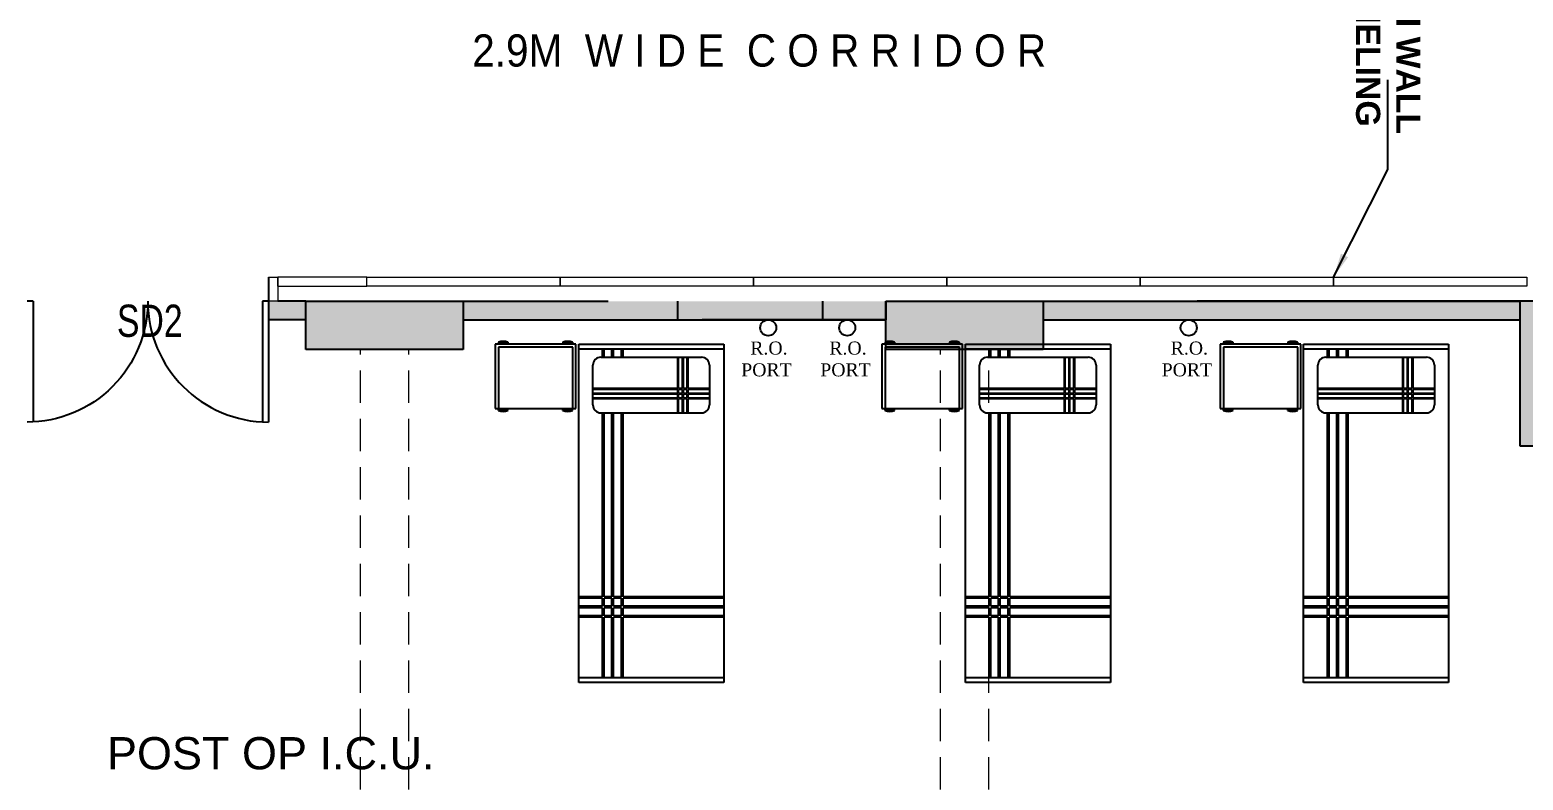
# Model space of a CAD drawing. Extents: x 11034434 to 11724204, y -4674497 to -3911811.
# Drawn here: x 11303764 to 11313033, y -4655674 to -4651018 of the extents above; entities that cross this region are included whole.
import ezdxf

# ---------------------------------------------------------------- set-up
doc = ezdxf.new("R2010")
doc.units = 0
doc.header["$MEASUREMENT"] = 0
doc.linetypes.add('HIDDEN', pattern=[0.375, 0.25, -0.125])
doc.layers.get('0').update_dxf_attribs({"color": 251, "linetype": 'CONTINUOUS'})
for name, color, linetype in [('BEAM', 251, 'CONTINUOUS'), ('dim ref', 251, 'CONTINUOUS'), ('HATCH', 251, 'CONTINUOUS'), ('HS', 251, 'CONTINUOUS')]:
    doc.layers.add(name, color=color, linetype=linetype)
doc.layers.add('OT TEXT', color=251, linetype='CONTINUOUS', lineweight=5)
doc.layers.add('WALL PANEL', color=7, linetype='CONTINUOUS', lineweight=15)
doc.styles.add('0_RM-NM', font='arial.ttf')
doc.styles.add('ARIAL', font='arial.ttf', dxfattribs={"width": 0.75})
doc.styles.get("Standard").update_dxf_attribs({"font": 'arial.ttf'})
doc.styles.add('style3', font='arialbd.ttf')
doc.dimstyles.new('Scale 50', dxfattribs={"dimscale": 0, "dimtxt": 150, "dimasz": 150, "dimexe": 0, "dimexo": 50, "dimgap": 0, "dimtad": 0, "dimtoh": 1, "dimdec": 0, "dimzin": 0, "dimdsep": 46, "dimtxsty": '0_RM-NM', "dimcen": 0, "dimdle": 100, "dimclrd": 204, "dimclre": 212, "dimclrt": 224, "dimadec": 0, "dimazin": 0, "dimtfac": 1, "dimtdec": 0, "dimtofl": 0, "dimtmove": 1, "dimatfit": 3, "dimfxl": 1, "dimtolj": 1, "dimtzin": 0, "dimlwe": -1, "dimarcsym": 0})

msp = doc.modelspace()

# ---------------------------------------------------------------- hatches: boundary and pattern name
at = {"layer": 'HATCH', "ltscale": 500}
h = msp.add_hatch(color=251, dxfattribs=at)
h.dxf.hatch_style = 1
h.paths.add_polyline_path([(11284390.7, -4648802), (11284690.7, -4648802), (11284690.7, -4649702), (11284390.7, -4649702)])
h.paths.add_polyline_path([(11327800.7, -4652667), (11328700.7, -4652667), (11328700.7, -4652967), (11327800.7, -4652967)])
h.paths.add_polyline_path([(11302215.7, -4658732), (11302515.7, -4658732), (11302515.7, -4659632), (11302215.7, -4659632)])
h.paths.add_polyline_path([(11324600.7, -4658732), (11325200.7, -4658732), (11325200.7, -4659032), (11324600.7, -4659032)])
h.paths.add_polyline_path([(11280960.7, -4640612), (11281710.7, -4640612), (11281710.7, -4640912), (11280960.7, -4640912)])
h.paths.add_polyline_path([(11280960.7, -4644142), (11281860.7, -4644142), (11281860.7, -4644442), (11280960.7, -4644442)])
h.paths.add_polyline_path([(11317942.4, -4658632), (11318770.7, -4658632), (11318770.7, -4658932), (11317942.4, -4658932)])
h.paths.add_polyline_path([(11294185.7, -4658032), (11294485.7, -4658032), (11294485.7, -4658932), (11294185.7, -4658932)])
h.paths.add_polyline_path([(11288015.7, -4658182), (11288315.7, -4658182), (11288315.7, -4658932), (11288015.7, -4658932)])
h.paths.add_polyline_path([(11287690.7, -4658957), (11287990.7, -4658957), (11287990.7, -4659707), (11287690.7, -4659707)])
h.paths.add_polyline_path([(11280960.7, -4629742), (11281710.7, -4629742), (11281710.7, -4630042), (11280960.7, -4630042)])
h.paths.add_polyline_path([(11327800.7, -4629742), (11328700.7, -4629742), (11328700.7, -4630042), (11327800.7, -4630042)])
h.paths.add_polyline_path([(11280860.7, -4648802), (11281160.7, -4648802), (11281160.7, -4649702), (11280860.7, -4649702)])
h.paths.add_polyline_path([(11287690.7, -4658182), (11287990.7, -4658182), (11287990.7, -4658932), (11287690.7, -4658932)])
h.paths.add_polyline_path([(11327700.7, -4616012), (11328000.7, -4616012), (11328000.7, -4615033.7), (11327700.7, -4615033.7)])
h.paths.add_polyline_path([(11280960.7, -4637012), (11281710.7, -4637012), (11281710.7, -4637312), (11280960.7, -4637312)])
h.paths.add_polyline_path([(11309415.7, -4658732), (11309715.7, -4658732), (11309715.7, -4659632), (11309415.7, -4659632)])
h.paths.add_polyline_path([(11327800.7, -4609782), (11328700.7, -4609782), (11328700.7, -4610082), (11327800.7, -4610082)])
h.paths.add_polyline_path([(11327800.7, -4626142), (11328700.7, -4626142), (11328700.7, -4626442), (11327800.7, -4626442)])
h.paths.add_polyline_path([(11280960.7, -4633412), (11281710.7, -4633412), (11281710.7, -4633712), (11280960.7, -4633712)])
h.paths.add_polyline_path([(11313015.7, -4652702), (11313315.7, -4652702), (11313315.7, -4653602), (11313015.7, -4653602)])
h.paths.add_polyline_path([(11327800.7, -4633412), (11328700.7, -4633412), (11328700.7, -4633712), (11327800.7, -4633712)])
h.paths.add_polyline_path([(11286005.7, -4619012), (11286305.7, -4619012), (11286305.7, -4619612), (11286005.7, -4619612)])
h.paths.add_polyline_path([(11280960.7, -4619012), (11281860.7, -4619012), (11281860.7, -4619312), (11280960.7, -4619312)])
h.paths.add_polyline_path([(11327800.7, -4619012), (11328600.7, -4619012), (11328600.7, -4619312), (11327800.7, -4619312)])
h.paths.add_polyline_path([(11324600.7, -4647742), (11325299.6, -4647742), (11325299.6, -4648042), (11324600.7, -4648042)])
h.paths.add_polyline_path([(11321770.7, -4658632), (11322598.9, -4658632), (11322598.9, -4658932), (11321770.7, -4658932)])
h.paths.add_polyline_path([(11327800.7, -4640612), (11328700.7, -4640612), (11328700.7, -4640912), (11327800.7, -4640912)])
h.paths.add_polyline_path([(11286005.7, -4615412), (11286305.7, -4615412), (11286305.7, -4616012), (11286005.7, -4616012)])
h.paths.add_polyline_path([(11286330.7, -4615412), (11286630.7, -4615412), (11286630.7, -4616012), (11286330.7, -4616012)])
h.paths.add_polyline_path([(11282340.7, -4615112), (11282640.7, -4615112), (11282640.7, -4616012), (11282340.7, -4616012)])
h.paths.add_polyline_path([(11327800.7, -4658632), (11328700.7, -4658632), (11328700.7, -4658932), (11327800.7, -4658932)])
h.paths.add_polyline_path([(11300450.7, -4607482), (11300750.7, -4607482), (11300750.7, -4608382), (11300450.7, -4608382)])
h.paths.add_polyline_path([(11306480.7, -4607482), (11306780.7, -4607482), (11306780.7, -4608382), (11306480.7, -4608382)])
h.paths.add_polyline_path([(11284390.7, -4658182), (11284690.7, -4658182), (11284690.7, -4658932), (11284390.7, -4658932)])
h.paths.add_polyline_path([(11286330.7, -4619012), (11286630.7, -4619012), (11286630.7, -4619612), (11286330.7, -4619612)])
h.paths.add_polyline_path([(11297150.7, -4607482), (11297450.7, -4607482), (11297450.7, -4608382), (11297150.7, -4608382)])
h.paths.add_polyline_path([(11282340.7, -4609232), (11282640.7, -4609232), (11282640.7, -4609982), (11282340.7, -4609982)])
h.paths.add_polyline_path([(11286005.7, -4622612), (11286305.7, -4622612), (11286305.7, -4623212), (11286005.7, -4623212)])
h.paths.add_polyline_path([(11286330.7, -4623212), (11286630.7, -4623212), (11286630.7, -4622612), (11286330.7, -4622612)])
h.paths.add_polyline_path([(11284390.7, -4643692), (11284690.7, -4643692), (11284690.7, -4644442), (11284390.7, -4644442)])
h.paths.add_polyline_path([(11286005.7, -4609232), (11286305.7, -4609232), (11286305.7, -4609982), (11286005.7, -4609982)])
h.paths.add_polyline_path([(11283940.7, -4658957), (11284690.7, -4658957), (11284690.7, -4659257), (11283940.7, -4659257)])
h.paths.add_polyline_path([(11313015.7, -4658732), (11313315.7, -4658732), (11313315.7, -4659632), (11313015.7, -4659632)])
h.paths.add_polyline_path([(11284390.7, -4652702), (11284690.7, -4652702), (11284690.7, -4653452), (11284390.7, -4653452)])
h.paths.add_polyline_path([(11305815.7, -4658732), (11306115.7, -4658732), (11306115.7, -4659632), (11305815.7, -4659632)])
h.paths.add_polyline_path([(11327800.7, -4622612), (11328700.7, -4622612), (11328700.7, -4622912), (11327800.7, -4622912)])
h.paths.add_polyline_path([(11280960.7, -4626142), (11281710.7, -4626142), (11281710.7, -4626442), (11280960.7, -4626442)])
h.paths.add_polyline_path([(11321770.7, -4658957), (11322370.7, -4658957), (11322370.7, -4659257), (11321770.7, -4659257)])
h.paths.add_polyline_path([(11280685.7, -4658957), (11281435.7, -4658957), (11281435.7, -4659257), (11280685.7, -4659257)])
h.paths.add_polyline_path([(11318170.7, -4658957), (11318770.7, -4658957), (11318770.7, -4659257), (11318170.7, -4659257)])
h.paths.add_polyline_path([(11281860.7, -4622612), (11280960.7, -4622612), (11280960.7, -4622912), (11281860.7, -4622912)])
h.paths.add_polyline_path([(11294185.7, -4652702), (11294485.7, -4652702), (11294485.7, -4653602), (11294185.7, -4653602)])
h.paths.add_polyline_path([(11298615.7, -4658732), (11298915.7, -4658732), (11298915.7, -4659632), (11298615.7, -4659632)])
h.paths.add_polyline_path([(11318470.7, -4652702), (11318770.7, -4652702), (11318770.7, -4653602), (11318470.7, -4653602)])
h.paths.add_polyline_path([(11327800.7, -4644142), (11328700.7, -4644142), (11328700.7, -4644442), (11327800.7, -4644442)])
h.paths.add_polyline_path([(11327800.7, -4649402), (11328778.9, -4649402), (11328778.9, -4649702), (11327800.7, -4649702)])
h.paths.add_polyline_path([(11288760.7, -4609082), (11289060.7, -4609082), (11289060.7, -4609982), (11288760.7, -4609982)])
edge = h.paths.add_edge_path()
edge.add_line((11309265.7, -4609082), (11309265.7, -4609982))
edge.add_line((11321770.7, -4649702), (11322748.9, -4649702))
edge.add_line((11287690.7, -4643692), (11287690.7, -4644442))
edge.add_line((11309565.7, -4616012), (11309565.7, -4615112))
edge.add_line((11287990.7, -4653452), (11287990.7, -4652702))
edge.add_line((11288015.7, -4652702), (11288015.7, -4653452))
h.paths.add_polyline_path([(11306480.7, -4649402), (11307380.7, -4649402), (11307380.7, -4649702), (11306480.7, -4649702)], flags=17)
h.paths.add_polyline_path([(11291120.7, -4648802), (11291420.7, -4648802), (11291420.7, -4649702), (11291120.7, -4649702)], flags=17)
h.paths.add_polyline_path([(11288015.7, -4648952), (11288315.7, -4648952), (11288315.7, -4649702), (11288015.7, -4649702)], flags=17)
h.paths.add_polyline_path([(11288015.7, -4652702), (11288315.7, -4652702), (11288315.7, -4653452), (11288015.7, -4653452)], flags=17)
h.paths.add_polyline_path([(11296472.4, -4649402), (11297450.7, -4649402), (11297450.7, -4649702), (11296472.4, -4649702)], flags=17)
h.paths.add_polyline_path([(11298276.5, -4652702), (11299254.8, -4652702), (11299254.8, -4653002), (11298276.5, -4653002)], flags=17)
h.paths.add_polyline_path([(11311840.7, -4649402), (11312740.7, -4649402), (11312740.7, -4649702), (11311840.7, -4649702)], flags=17)
h.paths.add_polyline_path([(11300450.7, -4649402), (11301428.9, -4649402), (11301428.9, -4649702), (11300450.7, -4649702)], flags=17)
h.paths.add_polyline_path([(11317870.7, -4649402), (11318770.7, -4649402), (11318770.7, -4649702), (11317870.7, -4649702)], flags=17)
h.paths.add_polyline_path([(11287690.7, -4648952), (11287990.7, -4648952), (11287990.7, -4649702), (11287690.7, -4649702)], flags=17)
h.paths.add_polyline_path([(11287690.7, -4652702), (11287990.7, -4652702), (11287990.7, -4653452), (11287690.7, -4653452)], flags=17)
h.paths.add_polyline_path([(11311840.7, -4622612), (11312740.7, -4622612), (11312740.7, -4622912), (11311840.7, -4622912)], flags=17)
h.paths.add_polyline_path([(11306480.7, -4615412), (11306780.7, -4615412), (11306780.7, -4616012), (11306480.7, -4616012)], flags=16)
h.paths.add_polyline_path([(11306480.7, -4629742), (11307380.7, -4629742), (11307380.7, -4630042), (11306480.7, -4630042)], flags=17)
h.paths.add_polyline_path([(11303250.7, -4613552), (11303850.7, -4613552), (11303850.7, -4613852), (11303250.7, -4613852)], flags=17)
h.paths.add_polyline_path([(11303250.7, -4615712), (11303850.7, -4615712), (11303850.7, -4616012), (11303250.7, -4616012)], flags=16)
h.paths.add_polyline_path([(11311840.7, -4644142), (11312740.7, -4644142), (11312740.7, -4644442), (11311840.7, -4644442)], flags=17)
h.paths.add_polyline_path([(11287690.7, -4643692), (11287990.7, -4643692), (11287990.7, -4644442), (11287690.7, -4644442)], flags=17)
h.paths.add_polyline_path([(11297450.7, -4633712), (11296550.7, -4633712), (11296550.7, -4633412), (11297450.7, -4633412)], flags=17)
h.paths.add_polyline_path([(11290520.7, -4640612), (11291420.7, -4640612), (11291420.7, -4640912), (11290520.7, -4640912)], flags=17)
h.paths.add_polyline_path([(11297150.7, -4643842), (11297450.7, -4643842), (11297450.7, -4644742), (11297150.7, -4644742)], flags=17)
h.paths.add_polyline_path([(11290520.7, -4644142), (11291420.7, -4644142), (11291420.7, -4644442), (11290520.7, -4644442)], flags=17)
h.paths.add_polyline_path([(11306480.7, -4640612), (11307380.7, -4640612), (11307380.7, -4640912), (11306480.7, -4640912)], flags=17)
h.paths.add_polyline_path([(11288015.7, -4643692), (11288315.7, -4643692), (11288315.7, -4644442), (11288015.7, -4644442)], flags=17)
h.paths.add_polyline_path([(11290520.7, -4637012), (11291420.7, -4637012), (11291420.7, -4637312), (11290520.7, -4637312)], flags=17)
h.paths.add_polyline_path([(11311840.7, -4626142), (11312740.7, -4626142), (11312740.7, -4626442), (11311840.7, -4626442)], flags=17)
h.paths.add_polyline_path([(11311840.7, -4637012), (11312740.7, -4637012), (11312740.7, -4637312), (11311840.7, -4637312)], flags=17)
h.paths.add_polyline_path([(11311840.7, -4633412), (11312740.7, -4633412), (11312740.7, -4633712), (11311840.7, -4633712)], flags=17)
h.paths.add_polyline_path([(11315340.7, -4647742), (11315940.7, -4647742), (11315940.7, -4648042), (11315340.7, -4648042)], flags=17)
h.paths.add_polyline_path([(11321770.7, -4629742), (11322670.7, -4629742), (11322670.7, -4630042), (11321770.7, -4630042)], flags=17)
h.paths.add_polyline_path([(11317870.7, -4629742), (11318770.7, -4629742), (11318770.7, -4630042), (11317870.7, -4630042)], flags=17)
h.paths.add_polyline_path([(11300450.7, -4636712), (11300750.7, -4636712), (11300750.7, -4637612), (11300450.7, -4637612)], flags=17)
h.paths.add_polyline_path([(11306480.7, -4637012), (11307380.7, -4637012), (11307380.7, -4637312), (11306480.7, -4637312)], flags=17)
h.paths.add_polyline_path([(11321770.7, -4649402), (11322748.9, -4649402), (11322748.9, -4649702), (11321770.7, -4649702)], flags=17)
h.paths.add_polyline_path([(11297150.7, -4636712), (11297450.7, -4636712), (11297450.7, -4637612), (11297150.7, -4637612)], flags=17)
h.paths.add_polyline_path([(11318470.7, -4636712), (11318770.7, -4636712), (11318770.7, -4637612), (11318470.7, -4637612)], flags=17)
h.paths.add_polyline_path([(11300450.7, -4629742), (11301350.7, -4629742), (11301350.7, -4630042), (11300450.7, -4630042)], flags=17)
h.paths.add_polyline_path([(11313568.2, -4615712), (11314468.2, -4615712), (11314468.2, -4616012), (11313568.2, -4616012)], flags=17)
h.paths.add_polyline_path([(11317870.7, -4615712), (11318770.7, -4615712), (11318770.7, -4616012), (11317870.7, -4616012)], flags=17)
h.paths.add_polyline_path([(11321770.7, -4615712), (11322670.7, -4615712), (11322670.7, -4616012), (11321770.7, -4616012)], flags=17)
h.paths.add_polyline_path([(11306480.7, -4633412), (11307380.7, -4633412), (11307380.7, -4633712), (11306480.7, -4633712)], flags=17)
h.paths.add_polyline_path([(11300450.7, -4633412), (11301350.7, -4633412), (11301350.7, -4633712), (11300450.7, -4633712)], flags=17)
h.paths.add_polyline_path([(11294020.7, -4647742), (11294620.7, -4647742), (11294620.7, -4648042), (11294020.7, -4648042)], flags=17)
h.paths.add_polyline_path([(11306480.7, -4622612), (11307380.7, -4622612), (11307380.7, -4622912), (11306480.7, -4622912)], flags=17)
h.paths.add_polyline_path([(11290520.7, -4633412), (11291420.7, -4633412), (11291420.7, -4633712), (11290520.7, -4633712)], flags=17)
h.paths.add_polyline_path([(11321770.7, -4633412), (11322670.7, -4633412), (11322670.7, -4633712), (11321770.7, -4633712)], flags=17)
h.paths.add_polyline_path([(11317870.7, -4633412), (11318770.7, -4633412), (11318770.7, -4633712), (11317870.7, -4633712)], flags=17)
h.paths.add_polyline_path([(11321770.7, -4636712), (11322070.7, -4636712), (11322070.7, -4637612), (11321770.7, -4637612)], flags=17)
h.paths.add_polyline_path([(11300450.7, -4640312), (11300750.7, -4640312), (11300750.7, -4641212), (11300450.7, -4641212)], flags=17)
h.paths.add_polyline_path([(11321770.7, -4643842), (11322070.7, -4643842), (11322070.7, -4644742), (11321770.7, -4644742)], flags=17)
h.paths.add_polyline_path([(11306480.7, -4626142), (11307380.7, -4626142), (11307380.7, -4626442), (11306480.7, -4626442)], flags=17)
h.paths.add_polyline_path([(11318470.7, -4625842), (11318770.7, -4625842), (11318770.7, -4626742), (11318470.7, -4626742)], flags=17)
h.paths.add_polyline_path([(11321770.7, -4625842), (11322070.7, -4625842), (11322070.7, -4626742), (11321770.7, -4626742)], flags=17)
h.paths.add_polyline_path([(11296550.7, -4629742), (11297450.7, -4629742), (11297450.7, -4630042), (11296550.7, -4630042)], flags=17)
h.paths.add_polyline_path([(11311645.4, -4629741.8), (11312740.7, -4629742), (11312740.7, -4630042), (11311645.4, -4630041.8)], flags=17)
h.paths.add_polyline_path([(11290520.7, -4629742), (11291420.7, -4629742), (11291420.7, -4630042), (11290520.7, -4630042)], flags=17)
h.paths.add_polyline_path([(11305476.5, -4652702), (11306454.8, -4652702), (11306454.8, -4653002), (11305476.5, -4653002)], flags=17)
h.paths.add_polyline_path([(11297150.7, -4640312), (11297450.7, -4640312), (11297450.7, -4641212), (11297150.7, -4641212)], flags=17)
h.paths.add_polyline_path([(11293005.7, -4609982), (11293305.7, -4609982), (11293305.7, -4609182), (11293005.7, -4609182)], flags=17)
h.paths.add_polyline_path([(11321770.7, -4622312), (11322070.7, -4622312), (11322070.7, -4623212), (11321770.7, -4623212)], flags=17)
h.paths.add_polyline_path([(11297150.7, -4612952), (11297450.7, -4612952), (11297450.7, -4613852), (11297150.7, -4613852)], flags=17)
h.paths.add_polyline_path([(11311840.7, -4619012), (11312740.7, -4619012), (11312740.7, -4619312), (11311840.7, -4619312)], flags=17)
h.paths.add_polyline_path([(11306480.7, -4612952), (11306780.7, -4612952), (11306780.7, -4613852), (11306480.7, -4613852)], flags=17)
h.paths.add_polyline_path([(11293005.7, -4615112), (11293305.7, -4615112), (11293305.7, -4616012), (11293005.7, -4616012)], flags=17)
h.paths.add_polyline_path([(11309265.7, -4615112), (11309565.7, -4615112), (11309565.7, -4616012), (11309265.7, -4616012)], flags=16)
h.paths.add_polyline_path([(11290520.7, -4619012), (11291420.7, -4619012), (11291420.7, -4619312), (11290520.7, -4619312)], flags=17)
h.paths.add_polyline_path([(11300450.7, -4619012), (11301095.7, -4619012), (11301095.7, -4619312), (11300450.7, -4619312)], flags=17)
h.paths.add_polyline_path([(11288760.7, -4615112), (11289060.7, -4615112), (11289060.7, -4616012), (11288760.7, -4616012)], flags=17)
h.paths.add_polyline_path([(11318470.7, -4609082), (11318770.7, -4609082), (11318770.7, -4609982), (11318470.7, -4609982)], flags=17)
h.paths.add_polyline_path([(11297150.7, -4615112), (11297450.7, -4615112), (11297450.7, -4616012), (11297150.7, -4616012)], flags=17)
h.paths.add_polyline_path([(11313868.2, -4609082), (11314168.2, -4609082), (11314168.2, -4609982), (11313868.2, -4609982)], flags=17)
h.paths.add_polyline_path([(11321770.7, -4619012), (11322670.7, -4619012), (11322670.7, -4619312), (11321770.7, -4619312)], flags=17)
h.paths.add_polyline_path([(11297150.7, -4625842), (11297450.7, -4625842), (11297450.7, -4626742), (11297150.7, -4626742)], flags=17)
h.paths.add_polyline_path([(11290520.7, -4622612), (11291420.7, -4622612), (11291420.7, -4622912), (11290520.7, -4622912)], flags=17)
h.paths.add_polyline_path([(11309265.7, -4609082), (11309565.7, -4609082), (11309565.7, -4609982), (11309265.7, -4609982)], flags=17)
h.paths.add_polyline_path([(11317870.7, -4619012), (11318770.7, -4619012), (11318770.7, -4619312), (11317870.7, -4619312)], flags=17)
h.paths.add_polyline_path([(11321770.7, -4609082), (11322070.7, -4609082), (11322070.7, -4609982), (11321770.7, -4609982)], flags=17)
h.paths.add_polyline_path([(11309076.5, -4652702), (11310054.8, -4652702), (11310054.8, -4653002), (11309076.5, -4653002)], flags=17)
h.paths.add_polyline_path([(11306480.7, -4619012), (11307380.7, -4619012), (11307380.7, -4619312), (11306480.7, -4619312)], flags=17)
h.paths.add_polyline_path([(11306480.7, -4644142), (11307380.7, -4644142), (11307380.7, -4644442), (11306480.7, -4644442)], flags=17)
h.paths.add_polyline_path([(11300450.7, -4622312), (11300750.7, -4622312), (11300750.7, -4623212), (11300450.7, -4623212)], flags=17)
h.paths.add_polyline_path([(11311840.7, -4640612), (11312740.7, -4640612), (11312740.7, -4640912), (11311840.7, -4640912)], flags=17)
h.paths.add_polyline_path([(11297150.7, -4623212), (11297450.7, -4623212), (11297450.7, -4622314.4), (11297150.7, -4622314.4)], flags=17)
h.paths.add_polyline_path([(11318470.7, -4640312), (11318770.7, -4640312), (11318770.7, -4641212), (11318470.7, -4641212)], flags=17)
h.paths.add_polyline_path([(11300450.7, -4643842), (11300750.7, -4643842), (11300750.7, -4644742), (11300450.7, -4644742)], flags=17)
h.paths.add_polyline_path([(11321770.7, -4640312), (11322070.7, -4640312), (11322070.7, -4641212), (11321770.7, -4641212)], flags=17)
h.paths.add_polyline_path([(11296472.4, -4619012), (11297450.7, -4619012), (11297450.7, -4619312), (11296472.4, -4619312)], flags=17)
h.paths.add_polyline_path([(11318470.7, -4643842), (11318770.7, -4643842), (11318770.7, -4644742), (11318470.7, -4644742)], flags=17)
h.paths.add_polyline_path([(11300450.7, -4625842), (11300750.7, -4625842), (11300750.7, -4626742), (11300450.7, -4626742)], flags=17)
h.paths.add_polyline_path([(11290520.7, -4626142), (11291420.7, -4626142), (11291420.7, -4626442), (11290520.7, -4626442)], flags=17)
h.paths.add_polyline_path([(11318470.7, -4622312), (11318770.7, -4622312), (11318770.7, -4623212), (11318470.7, -4623212)], flags=17)
h.paths.add_polyline_path([(11322070.7, -4652759.1), (11321770.7, -4652759.1), (11321770.7, -4653680.2), (11322070.7, -4653680.2)])
at = {"layer": 'HS', "lineweight": -3, "ltscale": 500}
h = msp.add_hatch(color=256, dxfattribs=at)
h.dxf.hatch_style = 1
h.paths.add_polyline_path([(11305246.5, -4652702), (11305246.5, -4652817), (11305476.5, -4652817), (11305476.5, -4652702)])
h = msp.add_hatch(color=256, dxfattribs=at)
h.dxf.hatch_style = 1
h.paths.add_polyline_path([(11308686.5, -4652702), (11306454.8, -4652702), (11306454.8, -4652817), (11308686.5, -4652817)])
h.paths.add_polyline_path([(11308686.5, -4652817), (11308686.5, -4652702), (11309076.5, -4652702), (11309076.5, -4652817)])
h = msp.add_hatch(color=256, dxfattribs=at)
h.dxf.hatch_style = 1
h.paths.add_polyline_path([(11313015.7, -4652817), (11313015.7, -4652702), (11311160.2, -4652702), (11311160.2, -4652817)])
h.paths.add_polyline_path([(11311160.2, -4652817), (11311160.2, -4652702), (11310054.8, -4652702), (11310054.8, -4652817)])

# ---------------------------------------------------------------- linework, layer by layer
at = {"lineweight": 25, "ltscale": 500}
for p, q in [((11305246.5, -4652552), (11305246.5, -4652782)), ((11305476.5, -4653002), (11305476.5, -4652702)), ((11305476.5, -4652702), (11306454.8, -4652702)), ((11306454.8, -4652702), (11306454.8, -4653002)), ((11307786.5, -4652817), (11307786.5, -4652702)), ((11308686.5, -4652817), (11308686.5, -4652702)), ((11309076.5, -4653002), (11309076.5, -4652702)), ((11309076.5, -4652702), (11310054.8, -4652702)), ((11310054.8, -4652702), (11310054.8, -4653002)), ((11313315.7, -4652702), (11311010.2, -4652702)), ((11313015.7, -4653602), (11313015.7, -4652702)), ((11309076.5, -4652817), (11307936.5, -4652817)), ((11306454.8, -4653002), (11305476.5, -4653002)), ((11310054.8, -4653002), (11309076.5, -4653002)), ((11313315.7, -4653602), (11313015.7, -4653602))]:
    msp.add_line(p, q, dxfattribs=at)
at = {"lineweight": 25}
for p, q in [((11303784, -4652702), (11303784, -4653451)), ((11305209, -4652702), (11305209, -4653451)), ((11305246.5, -4652702), (11305246.5, -4653452)), ((11305476.5, -4652702), (11305303.7, -4652702)), ((11306454.8, -4652702), (11306454.8, -4652817)), ((11306454.8, -4652702), (11307354.8, -4652702)), ((11309076.5, -4652702), (11309076.5, -4652817)), ((11310054.8, -4652702), (11310054.8, -4652817)), ((11310054.8, -4652702), (11313015.7, -4652702)), ((11305476.5, -4652817), (11305246.5, -4652817)), ((11306454.8, -4652817), (11309076.5, -4652817)), ((11310054.8, -4652817), (11313015.7, -4652817)), ((11307153.4, -4652968.4), (11306653.4, -4652968.4)), ((11306653.4, -4652968.4), (11306653.4, -4653368.4)), ((11306731.3, -4652956.2), (11306672.3, -4652956.2)), ((11306672.3, -4652956.2), (11306672.3, -4652968.4)), ((11307133.7, -4652988.1), (11306673.1, -4652988.1)), ((11306673.1, -4652988.1), (11306673.1, -4653368.4)), ((11306731.3, -4652956.2), (11306731.3, -4652968.4)), ((11307132.4, -4652956.2), (11307073.3, -4652956.2)), ((11307073.3, -4652956.2), (11307073.3, -4652968.4)), ((11307132.4, -4652956.2), (11307132.4, -4652968.4)), ((11307133.7, -4653368.4), (11307133.7, -4652988.1)), ((11307153.4, -4653368.4), (11307153.4, -4652968.4)), ((11307170.9, -4655068.4), (11307170.9, -4652968.4)), ((11307170.9, -4652968.4), (11308070.9, -4652968.4)), ((11308070.9, -4652968.4), (11308070.9, -4655068.4)), ((11309553.4, -4652968.4), (11309053.4, -4652968.4)), ((11309053.4, -4652968.4), (11309053.4, -4653368.4)), ((11309131.4, -4652956.2), (11309072.3, -4652956.2)), ((11309072.3, -4652956.2), (11309072.3, -4652968.4)), ((11309533.7, -4652988.1), (11309073.1, -4652988.1)), ((11309073.1, -4652988.1), (11309073.1, -4653368.4)), ((11309131.4, -4652956.2), (11309131.4, -4652968.4)), ((11309532.4, -4652956.2), (11309473.3, -4652956.2)), ((11309473.3, -4652956.2), (11309473.3, -4652968.4)), ((11309532.4, -4652956.2), (11309532.4, -4652968.4)), ((11309533.7, -4653368.4), (11309533.7, -4652988.1)), ((11309553.4, -4653368.4), (11309553.4, -4652968.4)), ((11309570.9, -4655068.4), (11309570.9, -4652968.4)), ((11309570.9, -4652968.4), (11310470.9, -4652968.4)), ((11310470.9, -4652968.4), (11310470.9, -4655068.4)), ((11311653.4, -4652968.4), (11311153.4, -4652968.4)), ((11311153.4, -4652968.4), (11311153.4, -4653368.4)), ((11311231.4, -4652956.2), (11311172.3, -4652956.2)), ((11311172.3, -4652956.2), (11311172.3, -4652968.4)), ((11311633.7, -4652988.1), (11311173.1, -4652988.1)), ((11311173.1, -4652988.1), (11311173.1, -4653368.4)), ((11311231.4, -4652956.2), (11311231.4, -4652968.4)), ((11311632.4, -4652956.2), (11311573.3, -4652956.2)), ((11311573.3, -4652956.2), (11311573.3, -4652968.4)), ((11311632.4, -4652956.2), (11311632.4, -4652968.4)), ((11311633.7, -4653368.4), (11311633.7, -4652988.1)), ((11311653.4, -4653368.4), (11311653.4, -4652968.4)), ((11311670.9, -4655068.4), (11311670.9, -4652968.4)), ((11311670.9, -4652968.4), (11312570.9, -4652968.4)), ((11312570.9, -4652968.4), (11312570.9, -4655068.4)), ((11307170.9, -4652997.9), (11308070.9, -4652997.9)), ((11307308.3, -4653049.4), (11307933.6, -4653049.4)), ((11309570.9, -4652997.9), (11310470.9, -4652997.9)), ((11309708.3, -4653049.4), (11310333.6, -4653049.4)), ((11311670.9, -4652997.9), (11312570.9, -4652997.9)), ((11311808.3, -4653049.4), (11312433.6, -4653049.4)), ((11307259, -4653346), (11307259, -4653098.6)), ((11307982.8, -4653098.6), (11307982.8, -4653346)), ((11309659.1, -4653346), (11309659.1, -4653098.6)), ((11310382.8, -4653098.6), (11310382.8, -4653346)), ((11311759.1, -4653346), (11311759.1, -4653098.6)), ((11312482.8, -4653098.6), (11312482.8, -4653346)), ((11306653.4, -4653368.4), (11307153.4, -4653368.4)), ((11306672.3, -4653380.5), (11306672.3, -4653368.4)), ((11306731.3, -4653380.5), (11306672.3, -4653380.5)), ((11306731.3, -4653380.5), (11306731.3, -4653368.4)), ((11307073.3, -4653380.5), (11307073.3, -4653368.4)), ((11307132.4, -4653380.5), (11307073.3, -4653380.5)), ((11307132.4, -4653380.5), (11307132.4, -4653368.4)), ((11307308.3, -4653395.3), (11307933.6, -4653395.3)), ((11309053.4, -4653368.4), (11309553.4, -4653368.4)), ((11309072.3, -4653380.5), (11309072.3, -4653368.4)), ((11309131.4, -4653380.5), (11309072.3, -4653380.5)), ((11309131.4, -4653380.5), (11309131.4, -4653368.4)), ((11309473.3, -4653380.5), (11309473.3, -4653368.4)), ((11309532.4, -4653380.5), (11309473.3, -4653380.5)), ((11309532.4, -4653380.5), (11309532.4, -4653368.4)), ((11309708.3, -4653395.3), (11310333.6, -4653395.3)), ((11311153.4, -4653368.4), (11311653.4, -4653368.4)), ((11311172.3, -4653380.5), (11311172.3, -4653368.4)), ((11311231.4, -4653380.5), (11311172.3, -4653380.5)), ((11311231.4, -4653380.5), (11311231.4, -4653368.4)), ((11311573.3, -4653380.5), (11311573.3, -4653368.4)), ((11311632.4, -4653380.5), (11311573.3, -4653380.5)), ((11311632.4, -4653380.5), (11311632.4, -4653368.4)), ((11311808.3, -4653395.3), (11312433.6, -4653395.3)), ((11308070.9, -4655038.8), (11307170.9, -4655038.8)), ((11308070.9, -4655068.4), (11307170.9, -4655068.4)), ((11310470.9, -4655038.8), (11309570.9, -4655038.8)), ((11310470.9, -4655068.4), (11309570.9, -4655068.4)), ((11312570.9, -4655038.8), (11311670.9, -4655038.8)), ((11312570.9, -4655068.4), (11311670.9, -4655068.4))]:
    msp.add_line(p, q, dxfattribs=at)
at = {"lineweight": 25, "ltscale": 0.75}
for p, q in [((11307318.6, -4653049.4), (11307318.6, -4652997.9)), ((11307328.4, -4653049.4), (11307328.4, -4652997.9)), ((11307377.6, -4653049.4), (11307377.6, -4652997.9)), ((11307387.5, -4653049.4), (11307387.5, -4652997.9)), ((11307436.7, -4653049.4), (11307436.7, -4652997.9)), ((11307446.5, -4653049.4), (11307446.5, -4652997.9)), ((11307786.1, -4653244.4), (11307786.1, -4653049.4)), ((11307791, -4653244.4), (11307791, -4653049.4)), ((11307815.6, -4653244.4), (11307815.6, -4653049.4)), ((11307820.5, -4653244.4), (11307820.5, -4653049.4)), ((11307845.1, -4653244.4), (11307845.1, -4653049.4)), ((11307850, -4653244.4), (11307850, -4653049.4)), ((11309718.6, -4653049.4), (11309718.6, -4652997.9)), ((11309728.4, -4653049.4), (11309728.4, -4652997.9)), ((11309777.6, -4653049.4), (11309777.6, -4652997.9)), ((11309787.5, -4653049.4), (11309787.5, -4652997.9)), ((11309836.7, -4653049.4), (11309836.7, -4652997.9)), ((11309846.5, -4653049.4), (11309846.5, -4652997.9)), ((11310186.1, -4653244.4), (11310186.1, -4653049.4)), ((11310191, -4653244.4), (11310191, -4653049.4)), ((11310215.6, -4653244.4), (11310215.6, -4653049.4)), ((11310220.5, -4653244.4), (11310220.5, -4653049.4)), ((11310245.1, -4653244.4), (11310245.1, -4653049.4)), ((11310250, -4653244.4), (11310250, -4653049.4)), ((11311818.6, -4653049.4), (11311818.6, -4652997.9)), ((11311828.4, -4653049.4), (11311828.4, -4652997.9)), ((11311877.6, -4653049.4), (11311877.6, -4652997.9)), ((11311887.5, -4653049.4), (11311887.5, -4652997.9)), ((11311936.7, -4653049.4), (11311936.7, -4652997.9)), ((11311946.5, -4653049.4), (11311946.5, -4652997.9)), ((11312286.1, -4653244.4), (11312286.1, -4653049.4)), ((11312291, -4653244.4), (11312291, -4653049.4)), ((11312315.6, -4653244.4), (11312315.6, -4653049.4)), ((11312320.5, -4653244.4), (11312320.5, -4653049.4)), ((11312345.1, -4653244.4), (11312345.1, -4653049.4)), ((11312350.1, -4653244.4), (11312350.1, -4653049.4)), ((11307786.1, -4653244.4), (11307259, -4653244.4)), ((11307786.1, -4653249.3), (11307259, -4653249.3)), ((11307786.1, -4653273.9), (11307786.1, -4653249.3)), ((11307815.6, -4653244.4), (11307791, -4653244.4)), ((11307791, -4653273.9), (11307791, -4653249.3)), ((11307815.6, -4653249.3), (11307791, -4653249.3)), ((11307815.6, -4653273.9), (11307815.6, -4653249.3)), ((11307845.1, -4653244.4), (11307820.5, -4653244.4)), ((11307820.5, -4653273.9), (11307820.5, -4653249.3)), ((11307845.1, -4653249.3), (11307820.5, -4653249.3)), ((11307845.1, -4653273.9), (11307845.1, -4653249.3)), ((11307982.8, -4653244.4), (11307850, -4653244.4)), ((11307850, -4653273.9), (11307850, -4653249.3)), ((11307982.8, -4653249.3), (11307850, -4653249.3)), ((11310186.1, -4653244.4), (11309659.1, -4653244.4)), ((11310186.1, -4653249.3), (11309659.1, -4653249.3)), ((11310186.1, -4653273.9), (11310186.1, -4653249.3)), ((11310215.6, -4653244.4), (11310191, -4653244.4)), ((11310191, -4653273.9), (11310191, -4653249.3)), ((11310215.6, -4653249.3), (11310191, -4653249.3)), ((11310215.6, -4653273.9), (11310215.6, -4653249.3)), ((11310245.1, -4653244.4), (11310220.5, -4653244.4)), ((11310220.5, -4653273.9), (11310220.5, -4653249.3)), ((11310245.1, -4653249.3), (11310220.5, -4653249.3)), ((11310245.1, -4653273.9), (11310245.1, -4653249.3)), ((11310382.8, -4653244.4), (11310250, -4653244.4)), ((11310250, -4653273.9), (11310250, -4653249.3)), ((11310382.8, -4653249.3), (11310250, -4653249.3)), ((11312286.1, -4653244.4), (11311759.1, -4653244.4)), ((11312286.1, -4653249.3), (11311759.1, -4653249.3)), ((11312286.1, -4653273.9), (11312286.1, -4653249.3)), ((11312315.6, -4653244.4), (11312291, -4653244.4)), ((11312291, -4653273.9), (11312291, -4653249.3)), ((11312315.6, -4653249.3), (11312291, -4653249.3)), ((11312315.6, -4653273.9), (11312315.6, -4653249.3)), ((11312345.1, -4653244.4), (11312320.5, -4653244.4)), ((11312320.5, -4653273.9), (11312320.5, -4653249.3)), ((11312345.1, -4653249.3), (11312320.5, -4653249.3)), ((11312345.1, -4653273.9), (11312345.1, -4653249.3)), ((11312482.8, -4653244.4), (11312350.1, -4653244.4)), ((11312350.1, -4653273.9), (11312350.1, -4653249.3)), ((11312482.8, -4653249.3), (11312350.1, -4653249.3)), ((11307786.1, -4653273.9), (11307259, -4653273.9)), ((11307786.1, -4653278.8), (11307259, -4653278.8)), ((11307786.1, -4653303.4), (11307259, -4653303.4)), ((11307786.1, -4653308.4), (11307259, -4653308.4)), ((11307786.1, -4653303.4), (11307786.1, -4653278.8)), ((11307786.1, -4653395.3), (11307786.1, -4653308.4)), ((11307815.6, -4653273.9), (11307791, -4653273.9)), ((11307815.6, -4653278.8), (11307791, -4653278.8)), ((11307791, -4653303.4), (11307791, -4653278.8)), ((11307815.6, -4653303.4), (11307791, -4653303.4)), ((11307815.6, -4653308.4), (11307791, -4653308.4)), ((11307791, -4653395.3), (11307791, -4653308.4)), ((11307815.6, -4653303.4), (11307815.6, -4653278.8)), ((11307815.6, -4653395.3), (11307815.6, -4653308.4)), ((11307845.1, -4653273.9), (11307820.5, -4653273.9)), ((11307845.1, -4653278.8), (11307820.5, -4653278.8)), ((11307820.5, -4653303.4), (11307820.5, -4653278.8)), ((11307845.1, -4653303.4), (11307820.5, -4653303.4)), ((11307845.1, -4653308.4), (11307820.5, -4653308.4)), ((11307820.5, -4653395.3), (11307820.5, -4653308.4)), ((11307845.1, -4653303.4), (11307845.1, -4653278.8)), ((11307845.1, -4653395.3), (11307845.1, -4653308.4)), ((11307982.8, -4653273.9), (11307850, -4653273.9)), ((11307850, -4653303.4), (11307850, -4653278.8)), ((11307982.8, -4653278.8), (11307850, -4653278.8)), ((11307982.8, -4653303.4), (11307850, -4653303.4)), ((11307982.8, -4653308.4), (11307850, -4653308.4)), ((11307850, -4653395.3), (11307850, -4653308.4)), ((11310186.1, -4653273.9), (11309659.1, -4653273.9)), ((11310186.1, -4653278.8), (11309659.1, -4653278.8)), ((11310186.1, -4653303.4), (11309659.1, -4653303.4)), ((11310186.1, -4653308.4), (11309659.1, -4653308.4)), ((11310186.1, -4653303.4), (11310186.1, -4653278.8)), ((11310186.1, -4653395.3), (11310186.1, -4653308.4)), ((11310215.6, -4653273.9), (11310191, -4653273.9)), ((11310215.6, -4653278.8), (11310191, -4653278.8)), ((11310191, -4653303.4), (11310191, -4653278.8)), ((11310215.6, -4653303.4), (11310191, -4653303.4)), ((11310215.6, -4653308.4), (11310191, -4653308.4)), ((11310191, -4653395.3), (11310191, -4653308.4)), ((11310215.6, -4653303.4), (11310215.6, -4653278.8)), ((11310215.6, -4653395.3), (11310215.6, -4653308.4)), ((11310245.1, -4653273.9), (11310220.5, -4653273.9)), ((11310245.1, -4653278.8), (11310220.5, -4653278.8)), ((11310220.5, -4653303.4), (11310220.5, -4653278.8)), ((11310245.1, -4653303.4), (11310220.5, -4653303.4)), ((11310245.1, -4653308.4), (11310220.5, -4653308.4)), ((11310220.5, -4653395.3), (11310220.5, -4653308.4)), ((11310245.1, -4653303.4), (11310245.1, -4653278.8)), ((11310245.1, -4653395.3), (11310245.1, -4653308.4)), ((11310382.8, -4653273.9), (11310250, -4653273.9)), ((11310250, -4653303.4), (11310250, -4653278.8)), ((11310382.8, -4653278.8), (11310250, -4653278.8)), ((11310382.8, -4653303.4), (11310250, -4653303.4)), ((11310382.8, -4653308.4), (11310250, -4653308.4)), ((11310250, -4653395.3), (11310250, -4653308.4)), ((11312286.1, -4653273.9), (11311759.1, -4653273.9)), ((11312286.1, -4653278.8), (11311759.1, -4653278.8)), ((11312286.1, -4653303.4), (11311759.1, -4653303.4)), ((11312286.1, -4653308.4), (11311759.1, -4653308.4)), ((11312286.1, -4653303.4), (11312286.1, -4653278.8)), ((11312286.1, -4653395.3), (11312286.1, -4653308.4)), ((11312315.6, -4653273.9), (11312291, -4653273.9)), ((11312315.6, -4653278.8), (11312291, -4653278.8)), ((11312291, -4653303.4), (11312291, -4653278.8)), ((11312315.6, -4653303.4), (11312291, -4653303.4)), ((11312315.6, -4653308.4), (11312291, -4653308.4)), ((11312291, -4653395.3), (11312291, -4653308.4)), ((11312315.6, -4653303.4), (11312315.6, -4653278.8)), ((11312315.6, -4653395.3), (11312315.6, -4653308.4)), ((11312345.1, -4653273.9), (11312320.5, -4653273.9)), ((11312345.1, -4653278.8), (11312320.5, -4653278.8)), ((11312320.5, -4653303.4), (11312320.5, -4653278.8)), ((11312345.1, -4653303.4), (11312320.5, -4653303.4)), ((11312345.1, -4653308.4), (11312320.5, -4653308.4)), ((11312320.5, -4653395.3), (11312320.5, -4653308.4)), ((11312345.1, -4653303.4), (11312345.1, -4653278.8)), ((11312345.1, -4653395.3), (11312345.1, -4653308.4)), ((11312482.8, -4653273.9), (11312350.1, -4653273.9)), ((11312350.1, -4653303.4), (11312350.1, -4653278.8)), ((11312482.8, -4653278.8), (11312350.1, -4653278.8)), ((11312482.8, -4653303.4), (11312350.1, -4653303.4)), ((11312482.8, -4653308.4), (11312350.1, -4653308.4)), ((11312350.1, -4653395.3), (11312350.1, -4653308.4)), ((11307318.6, -4654535.5), (11307318.6, -4653395.3)), ((11307328.4, -4654535.5), (11307328.4, -4653395.3)), ((11307377.6, -4654535.5), (11307377.6, -4653395.3)), ((11307387.5, -4654535.5), (11307387.5, -4653395.3)), ((11307436.7, -4654535.5), (11307436.7, -4653395.3)), ((11307446.5, -4654535.5), (11307446.5, -4653395.3)), ((11309718.6, -4654535.5), (11309718.6, -4653395.3)), ((11309728.4, -4654535.5), (11309728.4, -4653395.3)), ((11309777.6, -4654535.5), (11309777.6, -4653395.3)), ((11309787.5, -4654535.5), (11309787.5, -4653395.3)), ((11309836.7, -4654535.5), (11309836.7, -4653395.3)), ((11309846.5, -4654535.5), (11309846.5, -4653395.3)), ((11311818.6, -4654535.5), (11311818.6, -4653395.3)), ((11311828.4, -4654535.5), (11311828.4, -4653395.3)), ((11311877.6, -4654535.5), (11311877.6, -4653395.3)), ((11311887.5, -4654535.5), (11311887.5, -4653395.3)), ((11311936.7, -4654535.5), (11311936.7, -4653395.3)), ((11311946.5, -4654535.5), (11311946.5, -4653395.3)), ((11307318.6, -4654535.5), (11307170.9, -4654535.5)), ((11307318.6, -4654545.4), (11307170.9, -4654545.4)), ((11307318.6, -4654594.6), (11307318.6, -4654545.4)), ((11307377.6, -4654535.5), (11307328.4, -4654535.5)), ((11307328.4, -4654594.6), (11307328.4, -4654545.4)), ((11307377.6, -4654545.4), (11307328.4, -4654545.4)), ((11307377.6, -4654594.6), (11307377.6, -4654545.4)), ((11307436.7, -4654535.5), (11307387.5, -4654535.5)), ((11307387.5, -4654594.6), (11307387.5, -4654545.4)), ((11307436.7, -4654545.4), (11307387.5, -4654545.4)), ((11307436.7, -4654594.6), (11307436.7, -4654545.4)), ((11308070.9, -4654535.5), (11307446.5, -4654535.5)), ((11307446.5, -4654594.6), (11307446.5, -4654545.4)), ((11308070.9, -4654545.4), (11307446.5, -4654545.4)), ((11309718.6, -4654535.5), (11309570.9, -4654535.5)), ((11309718.6, -4654545.4), (11309570.9, -4654545.4)), ((11309718.6, -4654594.6), (11309718.6, -4654545.4)), ((11309777.6, -4654535.5), (11309728.4, -4654535.5)), ((11309728.4, -4654594.6), (11309728.4, -4654545.4)), ((11309777.6, -4654545.4), (11309728.4, -4654545.4)), ((11309777.6, -4654594.6), (11309777.6, -4654545.4)), ((11309836.7, -4654535.5), (11309787.5, -4654535.5)), ((11309787.5, -4654594.6), (11309787.5, -4654545.4)), ((11309836.7, -4654545.4), (11309787.5, -4654545.4)), ((11309836.7, -4654594.6), (11309836.7, -4654545.4)), ((11310470.9, -4654535.5), (11309846.5, -4654535.5)), ((11309846.5, -4654594.6), (11309846.5, -4654545.4)), ((11310470.9, -4654545.4), (11309846.5, -4654545.4)), ((11311818.6, -4654535.5), (11311670.9, -4654535.5)), ((11311818.6, -4654545.4), (11311670.9, -4654545.4)), ((11311818.6, -4654594.6), (11311818.6, -4654545.4)), ((11311877.6, -4654535.5), (11311828.4, -4654535.5)), ((11311828.4, -4654594.6), (11311828.4, -4654545.4)), ((11311877.6, -4654545.4), (11311828.4, -4654545.4)), ((11311877.6, -4654594.6), (11311877.6, -4654545.4)), ((11311936.7, -4654535.5), (11311887.5, -4654535.5)), ((11311887.5, -4654594.6), (11311887.5, -4654545.4)), ((11311936.7, -4654545.4), (11311887.5, -4654545.4)), ((11311936.7, -4654594.6), (11311936.7, -4654545.4)), ((11312570.9, -4654535.5), (11311946.5, -4654535.5)), ((11311946.5, -4654594.6), (11311946.5, -4654545.4)), ((11312570.9, -4654545.4), (11311946.5, -4654545.4)), ((11307318.6, -4654594.6), (11307170.9, -4654594.6)), ((11307318.6, -4654604.4), (11307170.9, -4654604.4)), ((11307318.6, -4654653.6), (11307170.9, -4654653.6)), ((11307318.6, -4654653.6), (11307318.6, -4654604.4)), ((11307377.6, -4654594.6), (11307328.4, -4654594.6)), ((11307328.4, -4654653.6), (11307328.4, -4654604.4)), ((11307377.6, -4654604.4), (11307328.4, -4654604.4)), ((11307377.6, -4654653.6), (11307328.4, -4654653.6)), ((11307377.6, -4654653.6), (11307377.6, -4654604.4)), ((11307436.7, -4654594.6), (11307387.5, -4654594.6)), ((11307387.5, -4654653.6), (11307387.5, -4654604.4)), ((11307436.7, -4654604.4), (11307387.5, -4654604.4)), ((11307436.7, -4654653.6), (11307387.5, -4654653.6)), ((11307436.7, -4654653.6), (11307436.7, -4654604.4)), ((11308070.9, -4654594.6), (11307446.5, -4654594.6)), ((11307446.5, -4654653.6), (11307446.5, -4654604.4)), ((11308070.9, -4654604.4), (11307446.5, -4654604.4)), ((11308070.9, -4654653.6), (11307446.5, -4654653.6)), ((11309718.6, -4654594.6), (11309570.9, -4654594.6)), ((11309718.6, -4654604.4), (11309570.9, -4654604.4)), ((11309718.6, -4654653.6), (11309570.9, -4654653.6)), ((11309718.6, -4654653.6), (11309718.6, -4654604.4)), ((11309777.6, -4654594.6), (11309728.4, -4654594.6)), ((11309728.4, -4654653.6), (11309728.4, -4654604.4)), ((11309777.6, -4654604.4), (11309728.4, -4654604.4)), ((11309777.6, -4654653.6), (11309728.4, -4654653.6)), ((11309777.6, -4654653.6), (11309777.6, -4654604.4)), ((11309836.7, -4654594.6), (11309787.5, -4654594.6)), ((11309787.5, -4654653.6), (11309787.5, -4654604.4)), ((11309836.7, -4654604.4), (11309787.5, -4654604.4)), ((11309836.7, -4654653.6), (11309787.5, -4654653.6)), ((11309836.7, -4654653.6), (11309836.7, -4654604.4)), ((11310470.9, -4654594.6), (11309846.5, -4654594.6)), ((11309846.5, -4654653.6), (11309846.5, -4654604.4)), ((11310470.9, -4654604.4), (11309846.5, -4654604.4)), ((11310470.9, -4654653.6), (11309846.5, -4654653.6)), ((11311818.6, -4654594.6), (11311670.9, -4654594.6)), ((11311818.6, -4654604.4), (11311670.9, -4654604.4)), ((11311818.6, -4654653.6), (11311670.9, -4654653.6)), ((11311818.6, -4654653.6), (11311818.6, -4654604.4)), ((11311877.6, -4654594.6), (11311828.4, -4654594.6)), ((11311828.4, -4654653.6), (11311828.4, -4654604.4)), ((11311877.6, -4654604.4), (11311828.4, -4654604.4)), ((11311877.6, -4654653.6), (11311828.4, -4654653.6)), ((11311877.6, -4654653.6), (11311877.6, -4654604.4)), ((11311936.7, -4654594.6), (11311887.5, -4654594.6)), ((11311887.5, -4654653.6), (11311887.5, -4654604.4)), ((11311936.7, -4654604.4), (11311887.5, -4654604.4)), ((11311936.7, -4654653.6), (11311887.5, -4654653.6)), ((11311936.7, -4654653.6), (11311936.7, -4654604.4)), ((11312570.9, -4654594.6), (11311946.5, -4654594.6)), ((11311946.5, -4654653.6), (11311946.5, -4654604.4)), ((11312570.9, -4654604.4), (11311946.5, -4654604.4)), ((11312570.9, -4654653.6), (11311946.5, -4654653.6)), ((11307318.6, -4654663.5), (11307170.9, -4654663.5)), ((11307318.6, -4655038.8), (11307318.6, -4654663.5)), ((11307328.4, -4655038.8), (11307328.4, -4654663.5)), ((11307377.6, -4654663.5), (11307328.4, -4654663.5)), ((11307377.6, -4655038.8), (11307377.6, -4654663.5)), ((11307387.5, -4655038.8), (11307387.5, -4654663.5)), ((11307436.7, -4654663.5), (11307387.5, -4654663.5)), ((11307436.7, -4655038.8), (11307436.7, -4654663.5)), ((11307446.5, -4655038.8), (11307446.5, -4654663.5)), ((11308070.9, -4654663.5), (11307446.5, -4654663.5)), ((11309718.6, -4654663.5), (11309570.9, -4654663.5)), ((11309718.6, -4655038.8), (11309718.6, -4654663.5)), ((11309728.4, -4655038.8), (11309728.4, -4654663.5)), ((11309777.6, -4654663.5), (11309728.4, -4654663.5)), ((11309777.6, -4655038.8), (11309777.6, -4654663.5)), ((11309787.5, -4655038.8), (11309787.5, -4654663.5)), ((11309836.7, -4654663.5), (11309787.5, -4654663.5)), ((11309836.7, -4655038.8), (11309836.7, -4654663.5)), ((11309846.5, -4655038.8), (11309846.5, -4654663.5)), ((11310470.9, -4654663.5), (11309846.5, -4654663.5)), ((11311818.6, -4654663.5), (11311670.9, -4654663.5)), ((11311818.6, -4655038.8), (11311818.6, -4654663.5)), ((11311828.4, -4655038.8), (11311828.4, -4654663.5)), ((11311877.6, -4654663.5), (11311828.4, -4654663.5)), ((11311877.6, -4655038.8), (11311877.6, -4654663.5)), ((11311887.5, -4655038.8), (11311887.5, -4654663.5)), ((11311936.7, -4654663.5), (11311887.5, -4654663.5)), ((11311936.7, -4655038.8), (11311936.7, -4654663.5)), ((11311946.5, -4655038.8), (11311946.5, -4654663.5)), ((11312570.9, -4654663.5), (11311946.5, -4654663.5))]:
    msp.add_line(p, q, dxfattribs=at)
at = {"lineweight": 25}
for points in [[(11303784, -4652702), (11303746.5, -4652702)], [(11305246.5, -4652702), (11305209, -4652702)]]:
    msp.add_lwpolyline(points, dxfattribs=at)
at = {"color": 1, "ltscale": 500}
for centre in [(11308347.5, -4652866.8), (11308838.2, -4652866.8), (11310957.2, -4652866.8)]:
    msp.add_circle(centre, 49.8, dxfattribs=at)
for centre, radius, start, end in [((11305246.5, -4652702), 750, 180, 270), ((11306701.8, -4653042.4), 91.1, 71.07534, 108.92463), ((11307102.8, -4653042.4), 91.1, 71.07534, 108.92463), ((11309101.8, -4653042.4), 91.1, 71.07534, 108.92463), ((11309502.8, -4653042.4), 91.1, 71.07534, 108.92463), ((11311201.8, -4653042.4), 91.1, 71.07534, 108.92463), ((11311602.8, -4653042.4), 91.1, 71.07534, 108.92463), ((11307308.3, -4653098.6), 49.2, 89.99999, 179.99999), ((11307933.6, -4653098.6), 49.2, 359.99999, 89.99999), ((11309708.3, -4653098.6), 49.2, 89.99999, 179.99999), ((11310333.6, -4653098.6), 49.2, 359.99999, 89.99999), ((11311808.3, -4653098.6), 49.2, 89.99999, 179.99999), ((11312433.6, -4653098.6), 49.2, 359.99999, 89.99999), ((11307308.3, -4653346), 49.2, 179.99999, 269.99999), ((11307933.6, -4653346), 49.2, 269.99999, 359.99999), ((11309708.3, -4653346), 49.2, 179.99999, 269.99999), ((11310333.6, -4653346), 49.2, 269.99999, 359.99999), ((11311808.3, -4653346), 49.2, 179.99999, 269.99999), ((11312433.6, -4653346), 49.2, 269.99999, 359.99999), ((11306701.8, -4653294.4), 91.1, 251.07534, 288.92463), ((11307102.8, -4653294.4), 91.1, 251.07534, 288.92463), ((11309101.8, -4653294.4), 91.1, 251.07534, 288.92463), ((11309502.8, -4653294.4), 91.1, 251.07534, 288.92463), ((11311201.8, -4653294.4), 91.1, 251.07534, 288.92463), ((11311602.8, -4653294.4), 91.1, 251.07534, 288.92463)]:
    msp.add_arc(centre, radius, start, end)
at = {"extrusion": (0, 0, -1)}
msp.add_ellipse((11303746.5, -4652702), major_axis=(46.2, 748.6), ratio=1, start_param=1.50917, end_param=3.079967, dxfattribs=at)
at = {"layer": 'BEAM', "linetype": 'HIDDEN', "lineweight": 18, "ltscale": 800}
for p, q in [((11305815.7, -4658732), (11305815.7, -4653002)), ((11306115.7, -4658732), (11306115.7, -4653002)), ((11309415.7, -4658732), (11309415.7, -4653002)), ((11309715.7, -4658732), (11309715.7, -4653002))]:
    msp.add_line(p, q, dxfattribs=at)
at = {"layer": 'WALL PANEL', "color": 150, "lineweight": 15}
for points in [[(11305246.5, -4652552), (11305303.7, -4652552), (11305303.7, -4652702), (11305246.5, -4652702), (11305246.5, -4652552)], [(11305303.7, -4652609.1), (11305303.7, -4652552)], [(11305856.7, -4652609.1), (11305856.7, -4652552), (11305303.7, -4652552), (11305303.7, -4652609.1), (11305856.7, -4652609.1)], [(11305856.7, -4652552), (11307056.7, -4652552), (11307056.7, -4652609.1), (11305856.7, -4652609.1)], [(11307056.7, -4652609.1), (11307056.7, -4652552), (11308256.7, -4652552), (11308256.7, -4652609.1), (11307056.7, -4652609.1)], [(11308256.7, -4652609.1), (11308256.7, -4652552), (11309456.8, -4652552), (11309456.8, -4652609.1), (11308256.7, -4652609.1)], [(11309456.8, -4652609.1), (11309456.8, -4652552), (11310656.8, -4652552), (11310656.8, -4652609.1), (11309456.8, -4652609.1)], [(11310656.8, -4652609.1), (11310656.8, -4652552), (11311856.9, -4652552), (11311856.9, -4652609.1), (11310656.8, -4652609.1)], [(11311856.9, -4652609.1), (11311856.9, -4652552), (11313056.9, -4652552), (11313056.9, -4652609.1), (11311856.9, -4652609.1)]]:
    msp.add_lwpolyline(points, dxfattribs=at)

# ---------------------------------------------------------------- texts
at = {"lineweight": 20, "width": 0.9}
msp.add_text('2.9M  W I D E  C O R R I D O R', height=200, dxfattribs=at).set_placement((11306510, -4651246.3))
at = {"lineweight": 20, "style": 'ARIAL', "width": 0.75}
msp.add_text('SD2', height=200, dxfattribs=at).set_placement((11304304.8, -4652923.3))
at = {"lineweight": 20}
msp.add_text('POST OP I.C.U.', height=200, dxfattribs=at).set_placement((11304242.7, -4655606.9))
at = {"layer": 'dim ref', "color": 5, "insert": (11312396.1, -4651077.6), "char_height": 150, "width": 1679.74, "attachment_point": 2, "rotation": 270, "style": 'style3'}
msp.add_mtext('PCGI WALL PANELING', dxfattribs=at)
at = {"layer": 'OT TEXT', "color": 117, "lineweight": 15, "char_height": 81, "width": 265.622, "attachment_point": 5}
for insert in [(11308336.4, -4653060.9), (11308827.1, -4653060.9), (11310946.1, -4653060.9)]:
    msp.add_mtext('{\\fTimes New Roman|b0|i0|c0|p18;\\C5; R.O.\\PPORT }', dxfattribs=dict(at, insert=insert))

# ---------------------------------------------------------------- leaders
at = {"layer": 'dim ref', "color": 5}
msp.add_leader([(11311856.9, -4652552), (11312193.9, -4651884.3), (11312193.9, -4651328)], dimstyle='Scale 50', override={"dimscale": 1}, dxfattribs=at)

doc.saveas('drawing.dxf')
